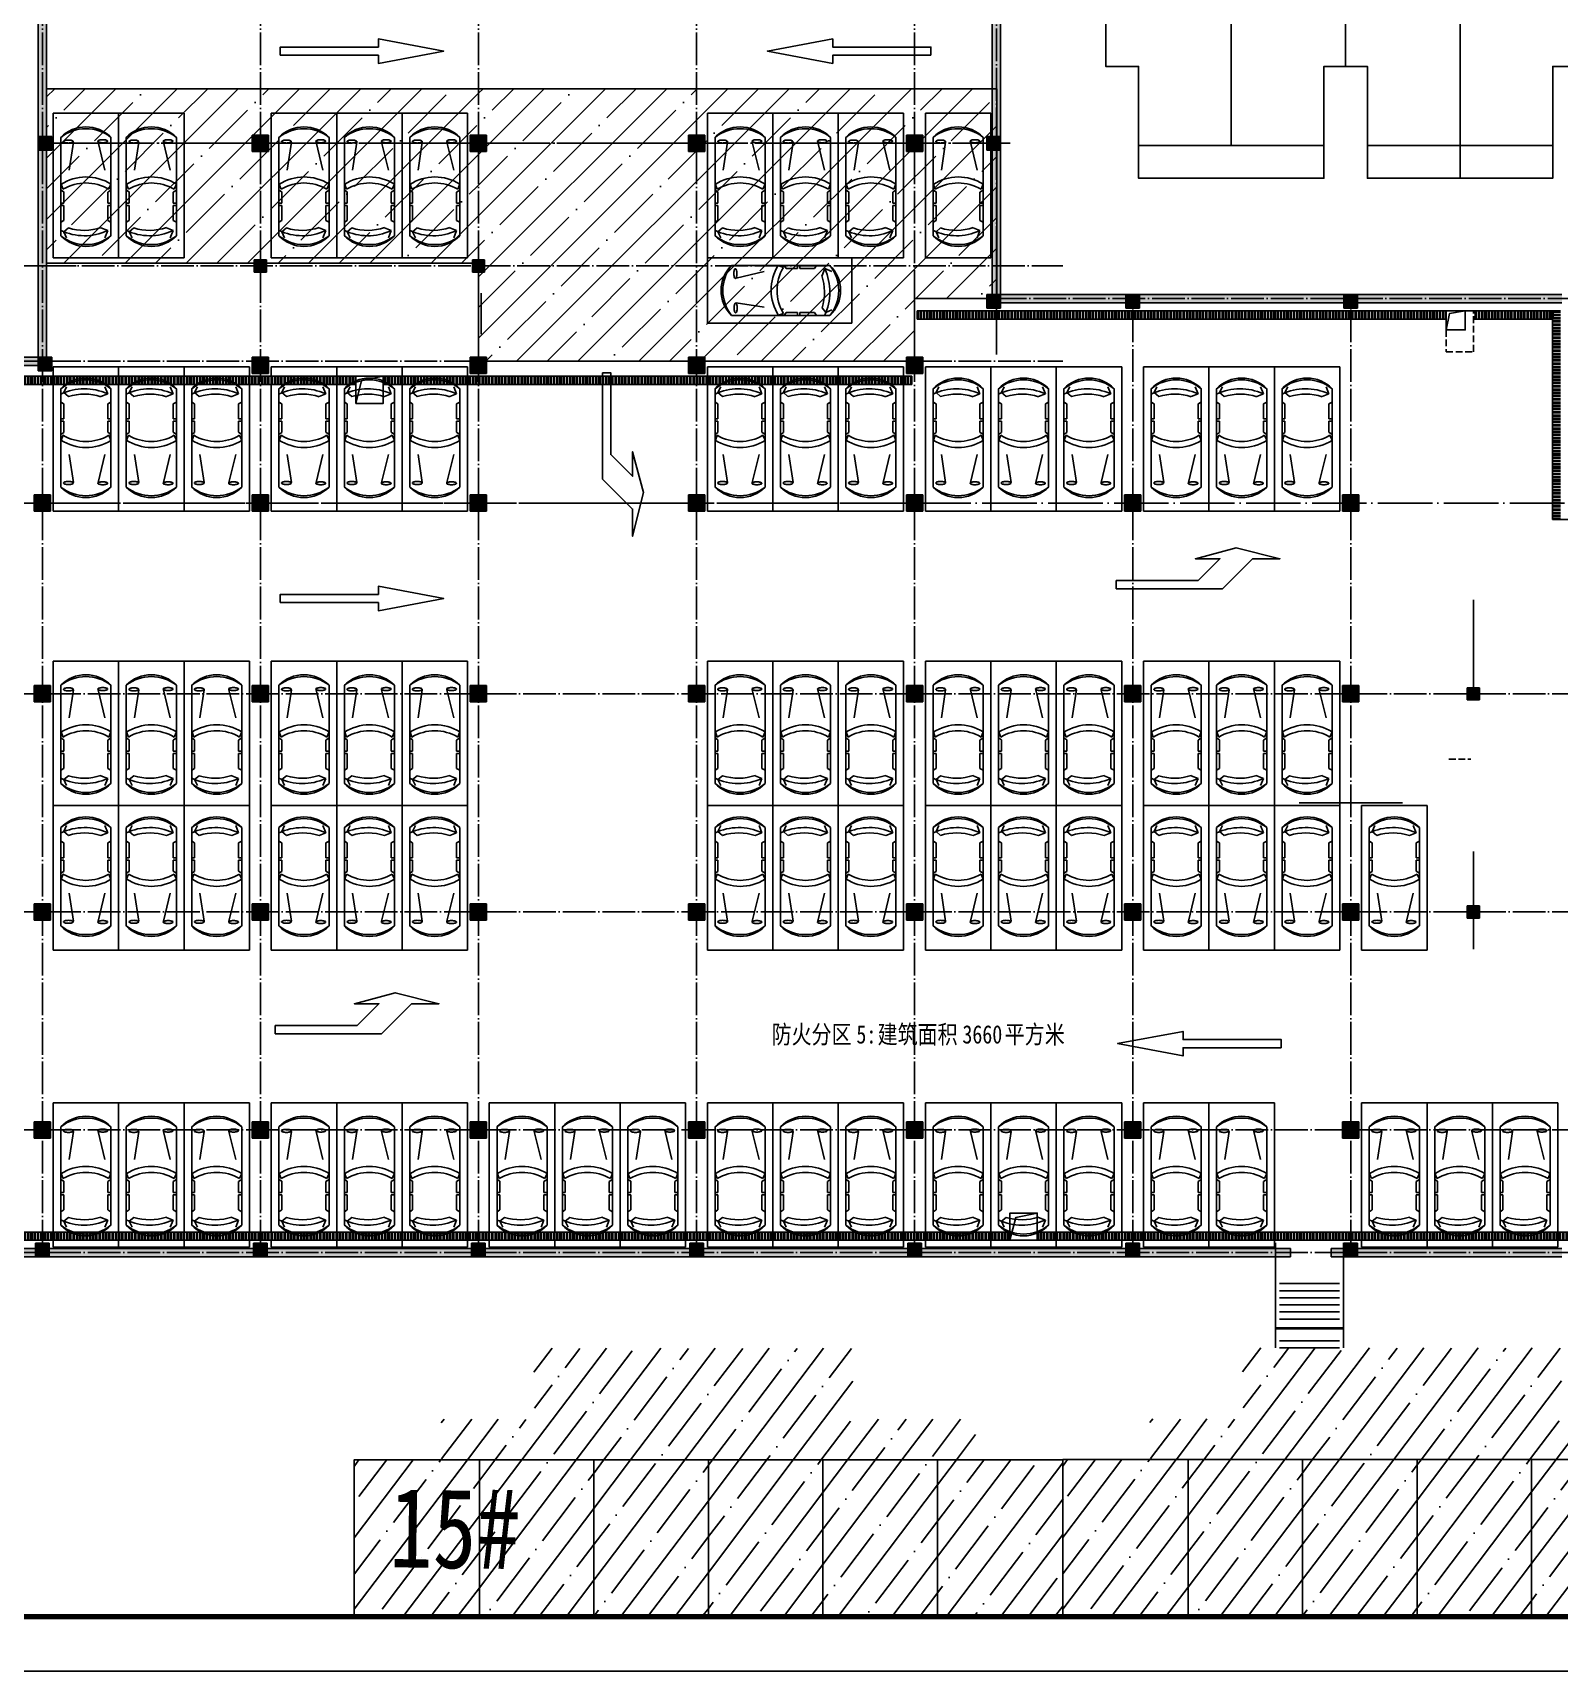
# Model space of a CAD drawing. Extents: x 1922674 to 2277828, y 3052116 to 4032933.
# Drawn here: x 2045798 to 2101798, y 3436610 to 3496722 of the extents above; entities that cross this region are included whole.
import ezdxf

# ---------------------------------------------------------------- set-up
doc = ezdxf.new("R2010")
doc.units = 0
doc.header["$LTSCALE"] = 2
doc.linetypes.add('DASH', pattern=[0.35, 0.25, -0.1])
doc.linetypes.add('DOTE', pattern=[2.42, 2, -0.2, 0.02, -0.2])
doc.layers.get('0').update_dxf_attribs({"linetype": 'CONTINUOUS'})
for name, color, linetype in [('1建筑内墙', 4, 'CONTINUOUS'), ('AXIS', 3, 'CONTINUOUS'), ('DOTE', 1, 'DOTE'), ('HANDRAIL', 3, 'CONTINUOUS'), ('PUB_TEXT', 7, 'CONTINUOUS'), ('PUB_TITLE', 4, 'CONTINUOUS'), ('WINDOW', 4, 'CONTINUOUS'), ('填充', 251, 'CONTINUOUS'), ('墙__实线', 3, 'CONTINUOUS'), ('建筑细部轮廓', 7, 'CONTINUOUS'), ('排水2', 252, 'CONTINUOUS'), ('柱', 2, 'CONTINUOUS'), ('楼层标注', 1, 'CONTINUOUS'), ('道路', 5, 'CONTINUOUS')]:
    doc.layers.add(name, color=color, linetype=linetype)
doc.styles.add('-黑体', font='simhei.ttf', dxfattribs={"width": 0.8})
doc.styles.add('HZ', font='simhei.ttf', dxfattribs={"width": 0.8})
doc.styles.get("Standard").update_dxf_attribs({"font": 'simhei.ttf'})
pattern_1 = [(90, (0, 0), (-119.0625, 7e-15), []), (90, (39.69, 39.69), (-119.0625, 7e-15), [])]
pattern_2 = [(45, (0, 0), (-1122.532, 1122.532), []), (45, (1122.5, 0), (-1122.532, 1122.532), [1984.375, -396.875, 0, -396.875])]
pattern_3 = [(52.808239074, (-34546817.3, -3480915328.8), (-1264.6292502, 959.6192524), []), (52.808239074, (-34545705.1, -3480915176.3), (-1264.6292502, 959.6192524), [1984.375, -396.875, 0, -396.875])]
pattern_4 = [(52.808239074, (-34520817.3, -3480915317.8), (-1264.6292502, 959.6192524), []), (52.808239074, (-34519705.1, -3480915165.3), (-1264.6292502, 959.6192524), [1984.375, -396.875, 0, -396.875])]

# ---------------------------------------------------------------- blocks, each defined once
blk = doc.blocks.new('g1')
at = {"layer": '填充', "color": 4, "ltscale": 500}
for p, q in [((625508, 3584271), (627908, 3584271)), ((625508, 3578971), (625508, 3584271)), ((627908, 3584271), (627908, 3578971)), ((625790, 3583388), (625790, 3579779)), ((627627, 3583388), (627627, 3579779)), ((626249, 3583213), (626092, 3582185)), ((627404, 3582185), (627155, 3583213)), ((625790, 3581452), (625895, 3581387)), ((625868, 3581485), (625803, 3581660)), ((627509, 3581376), (627627, 3581452)), ((627548, 3581485), (627627, 3581671)), ((625895, 3580971), (625790, 3580971)), ((625790, 3580971), (625790, 3580884)), ((625790, 3580884), (625895, 3580884)), ((625895, 3581387), (625895, 3580971)), ((625895, 3580884), (625895, 3580337)), ((627509, 3580971), (627509, 3581376)), ((627627, 3580971), (627509, 3580971)), ((627509, 3580337), (627509, 3580884)), ((627509, 3580884), (627627, 3580884)), ((627627, 3580884), (627627, 3580971)), ((625895, 3580337), (625790, 3580271)), ((627627, 3580271), (627509, 3580337)), ((626065, 3580064), (625895, 3579922)), ((625895, 3579922), (626000, 3579703)), ((627260, 3580064), (627509, 3579965)), ((627509, 3579965), (627404, 3579703)), ((627908, 3578971), (625508, 3578971))]:
    blk.add_line(p, q, dxfattribs=at)
for centre, radius, start, end in [((626708, 3582478), 1293, 44.72195, 135.27805), ((626708, 3582217), 1488, 51.885, 128.115), ((625908, 3583235), 20.5, 126.48864, 180), ((625982, 3583134), 146, 107.03374, 126.48864), ((626032, 3582971), 317, 97.23244, 107.03374), ((626066, 3582708), 582, 90, 97.23244), ((626066, 3582708), 582, 82.76756, 90), ((626099, 3582971), 317, 72.96626, 82.76756), ((626149, 3583134), 146, 53.51136, 72.96626), ((626224, 3583235), 20.5, 0, 53.51136), ((627167, 3583246), 20.5, 126.48864, 180), ((627167, 3583246), 20.5, 180, 233.51136), ((627242, 3583145), 146, 107.03374, 126.48864), ((627292, 3582981), 317, 97.23244, 107.03374), ((627325, 3582719), 582, 90, 97.23244), ((627325, 3582719), 582, 82.76756, 90), ((627359, 3582981), 317, 72.96626, 82.76756), ((627409, 3583145), 146, 53.51136, 72.96626), ((627483, 3583246), 20.5, 360, 53.51136), ((627483, 3583246), 20.5, 306.48864, 0), ((625908, 3583235), 20.5, 180, 233.51136), ((625982, 3583336), 146, 233.51136, 252.96626), ((626032, 3583500), 317, 252.96626, 262.76756), ((626066, 3583762), 582, 262.76756, 270), ((626066, 3583762), 582, 270, 277.23244), ((626099, 3583500), 317, 277.23244, 287.03374), ((626149, 3583336), 146, 287.03374, 306.48864), ((626224, 3583235), 20.5, 306.48864, 0), ((627242, 3583347), 146, 233.51136, 252.96626), ((627292, 3583511), 317, 252.96626, 262.76756), ((627325, 3583773), 582, 262.76756, 270), ((627325, 3583773), 582, 270, 277.23244), ((627359, 3583511), 317, 277.23244, 287.03374), ((627409, 3583347), 146, 287.03374, 306.48864), ((626717, 3580226), 1708, 57.79102, 122.88648), ((626708, 3580065), 1650, 59.3925, 120.6075), ((626654, 3581773), 1995, 244.31325, 294.95712), ((626708, 3580653), 1268, 223.57202, 316.42798), ((626708, 3580900), 1449, 230.65713, 309.34287), ((626646, 3581926), 1951, 252.69377, 288.34853)]:
    blk.add_arc(centre, radius, start, end, dxfattribs=at)
at = {"layer": '填充', "color": 4, "ltscale": 500, "width": 0.8, "flags": 9}
for tag in ['YSIZE', 'XSIZE']:
    blk.add_attdef(tag, (625794, 3581628), '', height=0.5, rotation=270, dxfattribs=at)
blk = doc.blocks.new('A')
at = {"layer": '建筑细部轮廓', "color": 3, "flags": 128}
for points in [[(509647.85, 3447080.176), (509643.293, 3447080.801), (509642.478, 3447074.857), (509643.667, 3447074.694), (509643.273, 3447071.82), (509646.642, 3447071.359)], [(509652.012, 3447079.606), (509647.85, 3447080.176), (509646.642, 3447071.359), (509650.01, 3447070.897), (509650.404, 3447073.77), (509651.196, 3447073.661)], [(509656.173, 3447079.035), (509652.012, 3447079.606), (509651.196, 3447073.661), (509651.989, 3447073.552), (509651.595, 3447070.679), (509654.963, 3447070.217)], [(509660.334, 3447078.464), (509656.173, 3447079.035), (509654.963, 3447070.217), (509658.332, 3447069.756), (509658.726, 3447072.629), (509659.519, 3447072.52)], [(509664.495, 3447077.894), (509660.334, 3447078.464), (509659.519, 3447072.52), (509660.311, 3447072.411), (509659.917, 3447069.538), (509663.287, 3447069.076)], [(509665.882, 3447077.704), (509669.052, 3447077.269), (509668.237, 3447071.325), (509667.048, 3447071.488), (509666.654, 3447068.615), (509663.287, 3447069.076), (509664.495, 3447077.894)], [(509643.273, 3447071.82), (509643.11, 3447070.632), (509649.847, 3447069.708), (509650.01, 3447070.897)], [(509651.595, 3447070.679), (509651.432, 3447069.491), (509658.169, 3447068.567), (509658.332, 3447069.756)], [(509659.917, 3447069.538), (509659.754, 3447068.349), (509666.491, 3447067.426), (509666.654, 3447068.615)]]:
    blk.add_lwpolyline(points, close=True, dxfattribs=at)
for points in [[(509654.964, 3447070.217), (509654.801, 3447069.029)], [(509663.286, 3447069.076), (509663.123, 3447067.888)]]:
    blk.add_lwpolyline(points, dxfattribs=at)
blk = doc.blocks.new('a00')
at = {"layer": 'PUB_TITLE'}
blk.add_lwpolyline([(2049330, 4204231), (2376330, 4204231), (2376330, 4372431), (2049330, 4372431)], close=True, dxfattribs=at)
at = {"layer": 'PUB_TITLE', "const_width": 200}
blk.add_lwpolyline([(2054330, 4206231), (2374330, 4206231), (2374330, 4370431), (2054330, 4370431)], close=True, dxfattribs=at)

msp = doc.modelspace()

# ---------------------------------------------------------------- hatches: boundary and pattern name
at = {"ltscale": 500}
h = msp.add_hatch(dxfattribs=at)
h.set_pattern_fill('ANSI35', color=253, scale=500, angle=7.80824, style=0)
h.set_pattern_definition(pattern_3)
h.paths.add_polyline_path([(2075884, 3448462), (2064184, 3448462), (2064184, 3445862), (2060784, 3445862), (2060784, 3444362), (2062184, 3444362), (2066384, 3444362), (2070584, 3444362), (2074784, 3444362), (2078984, 3444362), (2080384, 3444362), (2080384, 3445862), (2075884, 3445862)])
h = msp.add_hatch(dxfattribs=at)
h.set_pattern_fill('ANSI35', color=253, scale=500, angle=7.80824, style=0)
h.set_pattern_definition(pattern_4)
h.paths.add_polyline_path([(2101884, 3448473), (2090184, 3448473), (2090184, 3445873), (2086784, 3445873), (2086784, 3444373), (2088184, 3444373), (2092384, 3444373), (2096584, 3444373), (2100784, 3444373), (2104984, 3444373), (2106384, 3444373), (2106384, 3445873), (2101884, 3445873)])
h = msp.add_hatch(dxfattribs=at)
h.set_pattern_fill('ANSI35', color=253, scale=500, angle=7.80824, style=0)
h.set_pattern_definition(pattern_3)
h.paths.add_polyline_path([(2062184, 3444362), (2057584, 3444362), (2057584, 3438610), (2062184, 3438610)])
h = msp.add_hatch(dxfattribs=at)
h.set_pattern_fill('ANSI35', color=253, scale=500, angle=7.80824, style=0)
h.set_pattern_definition(pattern_3)
h.paths.add_polyline_path([(2066384, 3444362), (2062184, 3444362), (2062184, 3438610), (2066384, 3438610)])
h = msp.add_hatch(dxfattribs=at)
h.set_pattern_fill('ANSI35', color=253, scale=500, angle=7.80824, style=0)
h.set_pattern_definition(pattern_3)
h.paths.add_polyline_path([(2070584, 3444362), (2066384, 3444362), (2066384, 3438610), (2070584, 3438610)])
h = msp.add_hatch(dxfattribs=at)
h.set_pattern_fill('ANSI35', color=253, scale=500, angle=7.80824, style=0)
h.set_pattern_definition(pattern_3)
h.paths.add_polyline_path([(2074784, 3444362), (2070584, 3444362), (2070584, 3438610), (2074784, 3438610)])
h = msp.add_hatch(dxfattribs=at)
h.set_pattern_fill('ANSI35', color=253, scale=500, angle=7.80824, style=0)
h.set_pattern_definition(pattern_3)
h.paths.add_polyline_path([(2078984, 3444362), (2074784, 3444362), (2074784, 3438610), (2078985, 3438610)])
h = msp.add_hatch(dxfattribs=at)
h.set_pattern_fill('ANSI35', color=253, scale=500, angle=7.80824, style=0)
h.set_pattern_definition(pattern_3)
h.paths.add_polyline_path([(2083584, 3444362), (2080384, 3444362), (2078984, 3444362), (2078985, 3438610), (2083584, 3438610)])
h = msp.add_hatch(dxfattribs=at)
h.set_pattern_fill('ANSI35', color=253, scale=500, angle=7.80824, style=0)
h.set_pattern_definition(pattern_4)
h.paths.add_polyline_path([(2088184, 3444373), (2083584, 3444373), (2083584, 3438610), (2088184, 3438610)])
h = msp.add_hatch(dxfattribs=at)
h.set_pattern_fill('ANSI35', color=253, scale=500, angle=7.80824, style=0)
h.set_pattern_definition(pattern_4)
h.paths.add_polyline_path([(2092384, 3444373), (2088184, 3444373), (2088184, 3438610), (2092384, 3438610)])
h = msp.add_hatch(dxfattribs=at)
h.set_pattern_fill('ANSI35', color=253, scale=500, angle=7.80824, style=0)
h.set_pattern_definition(pattern_4)
h.paths.add_polyline_path([(2096584, 3444373), (2092384, 3444373), (2092384, 3438610), (2096584, 3438610)])
h = msp.add_hatch(dxfattribs=at)
h.set_pattern_fill('ANSI35', color=253, scale=500, angle=7.80824, style=0)
h.set_pattern_definition(pattern_4)
h.paths.add_polyline_path([(2100784, 3444373), (2096584, 3444373), (2096584, 3438610), (2100784, 3438610)])
h = msp.add_hatch(dxfattribs=at)
h.set_pattern_fill('ANSI35', color=253, scale=500, angle=7.80824, style=0)
h.set_pattern_definition(pattern_4)
h.paths.add_polyline_path([(2104984, 3444373), (2100784, 3444373), (2100784, 3438610), (2104985, 3438610)])
at = {"layer": 'HANDRAIL', "ltscale": 500}
h = msp.add_hatch(dxfattribs=at)
h.set_pattern_fill('ANSI35', color=8, scale=500, style=0)
h.set_pattern_definition(pattern_2)
h.paths.add_polyline_path([(2062149, 3494669), (2046299, 3494669), (2046299, 3488269), (2062149, 3488269)])
h = msp.add_hatch(dxfattribs=at)
h.set_pattern_fill('ANSI35', color=8, scale=500, style=0)
h.set_pattern_definition(pattern_2)
h.paths.add_polyline_path([(2081163, 3494669), (2062149, 3494669), (2062149, 3484669), (2078149, 3484669), (2078149, 3486969), (2081163, 3486969)])
at = {"layer": '墙__实线'}
for points in [[(2046299, 3499519), (2045999, 3499519), (2045999, 3492919), (2046299, 3492919)], [(2081299, 3499519), (2080999, 3499519), (2080999, 3492919), (2081299, 3492919)], [(2046299, 3492419), (2045999, 3492419), (2045999, 3484819), (2046299, 3484819)], [(2081299, 3492419), (2080999, 3492419), (2080999, 3487119), (2081298, 3487119)], [(2081299, 3487119), (2081299, 3486819), (2085899, 3486819), (2085899, 3487119)], [(2086399, 3487119), (2086399, 3486819), (2093898, 3486819), (2093898, 3487119)], [(2101899, 3487119), (2094398, 3487119), (2094398, 3486819), (2101899, 3486819)], [(2045999, 3484819), (2038399, 3484819), (2038399, 3484519), (2045999, 3484519)], [(2045899, 3452119), (2038399, 3452119), (2038399, 3451819), (2045899, 3451819)], [(2053899, 3452119), (2046399, 3452119), (2046399, 3451819), (2053899, 3451819)], [(2061899, 3452119), (2054399, 3452119), (2054399, 3451819), (2061899, 3451819)], [(2069899, 3452119), (2062399, 3452119), (2062399, 3451819), (2069899, 3451819)], [(2077899, 3452119), (2070399, 3452119), (2070399, 3451819), (2077899, 3451819)], [(2085899, 3452119), (2078399, 3452119), (2078399, 3451819), (2085899, 3451819)], [(2101899, 3452119), (2094398, 3452119), (2094398, 3451819), (2101899, 3451819)]]:
    msp.add_hatch(color=94, dxfattribs=at).paths.add_polyline_path(points)
h = msp.add_hatch(color=94, dxfattribs=at)
h.paths.add_polyline_path([(2093434, 3452119), (2093434, 3451819), (2093898, 3451819), (2093898, 3452119)])
h.paths.add_polyline_path([(2091934, 3451819), (2091934, 3452119), (2086399, 3452119), (2086399, 3451819)])
at = {"layer": '排水2'}
h = msp.add_hatch(dxfattribs=at)
h.set_pattern_fill('ANSI32', color=256, scale=25, angle=45, style=0)
h.set_pattern_definition(pattern_1)
h.paths.add_polyline_path([(2078249, 3486519), (2078249, 3486219), (2097649, 3486219), (2097649, 3486519)])
h = msp.add_hatch(dxfattribs=at)
h.set_pattern_fill('ANSI32', color=256, scale=25, angle=45, style=0)
h.set_pattern_definition(pattern_1)
h.paths.add_polyline_path([(2101599, 3486219), (2101599, 3486519), (2098649, 3486519), (2098649, 3486219)])
h = msp.add_hatch(dxfattribs=at)
h.set_pattern_fill('ANSI32', color=256, scale=25, angle=315, style=0)
h.set_pattern_definition([(0, (-50, 0), (3e-14, 119.0625), []), (0, (-10.31, -39.69), (3e-14, 119.0625), [])])
h.paths.add_polyline_path([(2101849, 3486519), (2101549, 3486519), (2101549, 3478869), (2101849, 3478869)])
h = msp.add_hatch(dxfattribs=at)
h.set_pattern_fill('ANSI32', color=256, scale=25, angle=45, style=0)
h.set_pattern_definition(pattern_1)
h.paths.add_polyline_path([(2057647, 3484119), (2010647, 3484119), (2010647, 3483819), (2057647, 3483819)])
h = msp.add_hatch(dxfattribs=at)
h.set_pattern_fill('ANSI32', color=256, scale=25, angle=45, style=0)
h.set_pattern_definition(pattern_1)
h.paths.add_polyline_path([(2078049, 3483819), (2078049, 3484119), (2058647, 3484119), (2058647, 3483819)])
h = msp.add_hatch(dxfattribs=at)
h.set_pattern_fill('ANSI32', color=256, scale=25, angle=45, style=0)
h.set_pattern_definition(pattern_1)
h.paths.add_polyline_path([(2081647, 3452719), (2042647, 3452719), (2042647, 3452419), (2081647, 3452419)])
h = msp.add_hatch(dxfattribs=at)
h.set_pattern_fill('ANSI32', color=256, scale=25, angle=45, style=0)
h.set_pattern_definition(pattern_1)
h.paths.add_polyline_path([(2082647, 3452719), (2082647, 3452419), (2121647, 3452419), (2121647, 3452719)])

# ---------------------------------------------------------------- linework, layer by layer
at = {"layer": '1建筑内墙', "linetype": 'DASH', "ltscale": 500}
msp.add_line((2097749, 3470069), (2098549, 3470069), dxfattribs=at)
at = {"layer": '1建筑内墙', "ltscale": 500}
for p, q in [((2091384, 3448473, 0), (2091384, 3452323, 0)), ((2093884, 3448473, 0), (2093884, 3452323, 0))]:
    msp.add_line(p, q, dxfattribs=at)
at = {"layer": 'AXIS'}
for p, q in [((2081149, 3488933), (2081149, 3484915)), ((2047396, 3488169), (2044564, 3488169)), ((2098649, 3472332), (2098649, 3475915)), ((2096050, 3468469), (2092260, 3468469)), ((2098649, 3466688), (2098649, 3463104))]:
    msp.add_line(p, q, dxfattribs=at)
at = {"layer": 'DOTE', "ltscale": 300}
for p, q in [((2046149, 3451969), (2046149, 3535469)), ((2054149, 3451969), (2054149, 3535469)), ((2062149, 3451969), (2062149, 3532669)), ((2070149, 3451969), (2070149, 3532669)), ((2078149, 3451969), (2078149, 3532669)), ((2081149, 3486969), (2081149, 3509669)), ((2046149, 3492669), (2081649, 3492669)), ((2046149, 3488169), (2083582, 3488169)), ((2078149, 3486969), (2143740, 3486969)), ((2086149, 3451969), (2086149, 3486969)), ((2094149, 3451969), (2094149, 3486969)), ((1970862, 3484669), (2083582, 3484669)), ((1970862, 3479469), (2078149, 3479469)), ((1970862, 3472469), (2143740, 3472469)), ((1970862, 3464469), (2143740, 3464469)), ((1970862, 3456469), (2143740, 3456469)), ((1970862, 3451969), (2143740, 3451969))]:
    msp.add_line(p, q, dxfattribs=at)
at = {"layer": 'DOTE', "ltscale": 500}
for p, q in [((2081649, 3492669), (2046149, 3492669)), ((1974149, 3479469), (2143750, 3479469))]:
    msp.add_line(p, q, dxfattribs=at)
at = {"layer": 'HANDRAIL', "color": 8, "ltscale": 500}
for p, q in [((2062149, 3494669), (2046299, 3494669)), ((2046299, 3494669), (2046299, 3488269)), ((2062149, 3494669), (2081163, 3494669)), ((2081163, 3494669), (2062149, 3494669)), ((2081163, 3494669), (2062149, 3494669)), ((2081163, 3486969), (2081163, 3494669)), ((2081163, 3486969), (2081163, 3494669)), ((2081163, 3486969), (2081163, 3494669)), ((2046299, 3488269), (2062149, 3488269)), ((2062149, 3488269), (2062149, 3484669)), ((2062149, 3488269), (2062149, 3484669)), ((2062249, 3485669), (2062249, 3487169)), ((2078149, 3484669), (2078149, 3486969)), ((2078149, 3486969), (2081163, 3486969)), ((2078149, 3484669), (2078149, 3486969)), ((2078149, 3486969), (2081163, 3486969)), ((2078149, 3484669), (2078149, 3486969)), ((2078149, 3486969), (2081163, 3486969)), ((2062149, 3484669), (2078149, 3484669)), ((2062149, 3484669), (2078149, 3484669)), ((2062149, 3484669), (2078149, 3484669))]:
    msp.add_line(p, q, dxfattribs=at)
at = {"layer": 'WINDOW'}
for p, q in [((2091534, 3450831), (2093734, 3450831)), ((2091534, 3450571), (2093734, 3450571)), ((2091534, 3450311), (2093734, 3450311)), ((2091534, 3450051), (2093734, 3450051)), ((2091534, 3449791), (2093734, 3449791)), ((2093884, 3449203, 0), (2091384, 3449203, 0)), ((2091534, 3449531), (2093734, 3449531)), ((2093884, 3449173, 0), (2091384, 3449173, 0)), ((2091534, 3448733), (2093734, 3448733)), ((2091534, 3448473), (2093734, 3448473))]:
    msp.add_line(p, q, dxfattribs=at)
at = {"layer": 'WINDOW', "elevation": 0}
for points in [[(2054876, 3495897), (2058476, 3495897), (2058476, 3495597), (2060876, 3496047), (2058476, 3496497), (2058476, 3496197), (2054876, 3496197)], [(2078749, 3495897), (2075149, 3495897), (2075149, 3495597), (2072749, 3496047), (2075149, 3496497), (2075149, 3496197), (2078749, 3496197)], [(2054876, 3475815), (2058476, 3475815), (2058476, 3475515), (2060876, 3475965), (2058476, 3476415), (2058476, 3476115), (2054876, 3476115)], [(2091598, 3459486), (2087998, 3459486), (2087998, 3459186), (2085598, 3459636), (2087998, 3460086), (2087998, 3459786), (2091598, 3459786)]]:
    msp.add_lwpolyline(points, close=True, dxfattribs=at)
at = {"layer": 'WINDOW'}
for points in [[(2066700, 3484249), (2066700, 3480349), (2067800, 3479249), (2067800, 3478249), (2068200, 3479849), (2067800, 3481349), (2067800, 3480449), (2067000, 3481249), (2067000, 3484249)], [(2085548, 3476323), (2089448, 3476323), (2090548, 3477423), (2091548, 3477423), (2089948, 3477823), (2088448, 3477423), (2089348, 3477423), (2088548, 3476623), (2085548, 3476623)], [(2054696, 3460000), (2058596, 3460000), (2059696, 3461100), (2060696, 3461100), (2059096, 3461500), (2057596, 3461100), (2058496, 3461100), (2057696, 3460300), (2054696, 3460300)]]:
    msp.add_lwpolyline(points, close=True, dxfattribs=at)
at = {"layer": '墙__实线', "color": 94}
for p, q in [((2045999, 3492919), (2045999, 3499519)), ((2046299, 3492919), (2046299, 3499519)), ((2080999, 3492919), (2080999, 3499519)), ((2081299, 3492919), (2081299, 3499519)), ((2045999, 3484819), (2045999, 3492419)), ((2046299, 3484819), (2046299, 3492419)), ((2080999, 3487119), (2080999, 3492419)), ((2081298, 3487119), (2081299, 3492419)), ((2081299, 3487119), (2085899, 3487119)), ((2086399, 3487119), (2093898, 3487119)), ((2094398, 3487119), (2101899, 3487119)), ((2081299, 3486819), (2085899, 3486819)), ((2086399, 3486819), (2093898, 3486819)), ((2094398, 3486819), (2101899, 3486819)), ((2038399, 3484819), (2045999, 3484819)), ((2038399, 3484519), (2045999, 3484519)), ((2038399, 3452119), (2045899, 3452119)), ((2038399, 3451819), (2045899, 3451819)), ((2046399, 3452119), (2053899, 3452119)), ((2046399, 3451819), (2053899, 3451819)), ((2054399, 3452119), (2061899, 3452119)), ((2054399, 3451819), (2061899, 3451819)), ((2062399, 3452119), (2069899, 3452119)), ((2062399, 3451819), (2069899, 3451819)), ((2070399, 3452119), (2077899, 3452119)), ((2070399, 3451819), (2077899, 3451819)), ((2078399, 3452119), (2085899, 3452119)), ((2078399, 3451819), (2085899, 3451819)), ((2086399, 3452119), (2091934, 3452119)), ((2086399, 3451819), (2091934, 3451819)), ((2093434, 3452119), (2093898, 3452119)), ((2093434, 3451819), (2093898, 3451819)), ((2094398, 3452119), (2101899, 3452119)), ((2094398, 3451819), (2101899, 3451819))]:
    msp.add_line(p, q, dxfattribs=at)
at = {"layer": '墙__实线', "ltscale": 500}
for p, q in [((2091934, 3451819), (2091934, 3452119)), ((2093434, 3452119), (2093434, 3451819))]:
    msp.add_line(p, q, dxfattribs=at)
at = {"layer": '建筑细部轮廓', "color": 253, "elevation": 0, "flags": 128}
for points in [[(2062184, 3438610), (2062184, 3444362), (2057584, 3444362), (2057584, 3438610)], [(2066384, 3438610), (2066384, 3444362), (2062184, 3444362), (2062184, 3438610)], [(2070584, 3438610), (2070584, 3444362), (2066384, 3444362), (2066384, 3438610)], [(2074784, 3438610), (2074784, 3444362), (2070584, 3444362), (2070584, 3438610)], [(2078985, 3438610), (2078984, 3444362), (2074784, 3444362), (2074784, 3438610)], [(2078985, 3438610), (2078984, 3444362), (2080384, 3444362), (2083584, 3444362), (2083584, 3438610)], [(2088184, 3438610), (2088184, 3444373), (2083584, 3444373), (2083584, 3438610)], [(2092384, 3438610), (2092384, 3444373), (2088184, 3444373), (2088184, 3438610)], [(2096584, 3438610), (2096584, 3444373), (2092384, 3444373), (2092384, 3438610)], [(2100784, 3438610), (2100784, 3444373), (2096584, 3444373), (2096584, 3438610)], [(2104985, 3438610), (2104984, 3444373), (2100784, 3444373), (2100784, 3438610)]]:
    msp.add_lwpolyline(points, dxfattribs=at)
at = {"layer": '柱'}
for p, q in [((2045999, 3492919), (2045999, 3492419)), ((2046499, 3492919), (2045999, 3492919)), ((2046499, 3492419), (2046499, 3492919)), ((2053849, 3492969), (2053849, 3492369)), ((2054449, 3492969), (2053849, 3492969)), ((2054449, 3492369), (2054449, 3492969)), ((2061849, 3492969), (2061849, 3492369)), ((2062449, 3492969), (2061849, 3492969)), ((2062449, 3492369), (2062449, 3492969)), ((2069849, 3492969), (2069849, 3492369)), ((2070449, 3492969), (2069849, 3492969)), ((2070449, 3492369), (2070449, 3492969)), ((2077849, 3492969), (2077849, 3492369)), ((2078449, 3492969), (2077849, 3492969)), ((2078449, 3492369), (2078449, 3492969)), ((2080799, 3492919), (2080799, 3492419)), ((2081299, 3492919), (2080799, 3492919)), ((2081299, 3492419), (2081299, 3492919)), ((2045999, 3492419), (2046499, 3492419)), ((2053849, 3492369), (2054449, 3492369)), ((2061849, 3492369), (2062449, 3492369)), ((2069849, 3492369), (2070449, 3492369)), ((2077849, 3492369), (2078449, 3492369)), ((2080799, 3492419), (2081299, 3492419)), ((2053924, 3488394), (2053924, 3487944)), ((2054374, 3488394), (2053924, 3488394)), ((2054374, 3487944), (2054374, 3488394)), ((2061924, 3488394), (2061924, 3487944)), ((2062374, 3488394), (2061924, 3488394)), ((2062374, 3487944), (2062374, 3488394)), ((2053924, 3487944), (2054374, 3487944)), ((2061924, 3487944), (2062374, 3487944)), ((2080799, 3487119), (2080799, 3486619)), ((2081299, 3487119), (2080799, 3487119)), ((2081299, 3486619), (2081299, 3487119)), ((2085899, 3487119), (2085899, 3486619)), ((2086399, 3487119), (2085899, 3487119)), ((2086399, 3486619), (2086399, 3487119)), ((2093898, 3487119), (2093898, 3486619)), ((2094398, 3487119), (2093898, 3487119)), ((2094398, 3486619), (2094398, 3487119)), ((2080799, 3486619), (2081299, 3486619)), ((2085899, 3486619), (2086399, 3486619)), ((2093898, 3486619), (2094398, 3486619)), ((2045999, 3484819), (2045999, 3484319)), ((2046499, 3484819), (2045999, 3484819)), ((2046499, 3484319), (2046499, 3484819)), ((2053849, 3484819), (2053849, 3484219)), ((2054449, 3484819), (2053849, 3484819)), ((2054449, 3484219), (2054449, 3484819)), ((2061849, 3484819), (2061849, 3484219)), ((2062449, 3484819), (2061849, 3484819)), ((2062449, 3484219), (2062449, 3484819)), ((2069849, 3484819), (2069849, 3484219)), ((2070449, 3484819), (2069849, 3484819)), ((2070449, 3484219), (2070449, 3484819)), ((2077849, 3484819), (2077849, 3484219)), ((2078449, 3484819), (2077849, 3484819)), ((2078449, 3484219), (2078449, 3484819)), ((2045999, 3484319), (2046499, 3484319)), ((2053849, 3484219), (2054449, 3484219)), ((2061849, 3484219), (2062449, 3484219)), ((2069849, 3484219), (2070449, 3484219)), ((2077849, 3484219), (2078449, 3484219)), ((2045849, 3479769), (2045849, 3479169)), ((2046449, 3479769), (2045849, 3479769)), ((2046449, 3479169), (2046449, 3479769)), ((2053849, 3479769), (2053849, 3479169)), ((2054449, 3479769), (2053849, 3479769)), ((2054449, 3479169), (2054449, 3479769)), ((2061849, 3479769), (2061849, 3479169)), ((2062449, 3479769), (2061849, 3479769)), ((2062449, 3479169), (2062449, 3479769)), ((2069849, 3479769), (2069849, 3479169)), ((2070449, 3479769), (2069849, 3479769)), ((2070449, 3479169), (2070449, 3479769)), ((2077849, 3479769), (2077849, 3479169)), ((2078449, 3479769), (2077849, 3479769)), ((2078449, 3479169), (2078449, 3479769)), ((2085849, 3479769), (2085849, 3479169)), ((2086449, 3479769), (2085849, 3479769)), ((2086449, 3479169), (2086449, 3479769)), ((2093848, 3479769), (2093848, 3479169)), ((2094448, 3479769), (2093848, 3479769)), ((2094448, 3479169), (2094448, 3479769)), ((2045849, 3479169), (2046449, 3479169)), ((2053849, 3479169), (2054449, 3479169)), ((2061849, 3479169), (2062449, 3479169)), ((2069849, 3479169), (2070449, 3479169)), ((2077849, 3479169), (2078449, 3479169)), ((2085849, 3479169), (2086449, 3479169)), ((2093848, 3479169), (2094448, 3479169)), ((2045849, 3472769), (2045849, 3472169)), ((2046449, 3472769), (2045849, 3472769)), ((2046449, 3472169), (2046449, 3472769)), ((2053849, 3472769), (2053849, 3472169)), ((2054449, 3472769), (2053849, 3472769)), ((2054449, 3472169), (2054449, 3472769)), ((2061849, 3472769), (2061849, 3472169)), ((2062449, 3472769), (2061849, 3472769)), ((2062449, 3472169), (2062449, 3472769)), ((2069849, 3472769), (2069849, 3472169)), ((2070449, 3472769), (2069849, 3472769)), ((2070449, 3472169), (2070449, 3472769)), ((2077849, 3472769), (2077849, 3472169)), ((2078449, 3472769), (2077849, 3472769)), ((2078449, 3472169), (2078449, 3472769)), ((2085849, 3472769), (2085849, 3472169)), ((2086449, 3472769), (2085849, 3472769)), ((2086449, 3472169), (2086449, 3472769)), ((2093848, 3472769), (2093848, 3472169)), ((2094448, 3472769), (2093848, 3472769)), ((2094448, 3472169), (2094448, 3472769)), ((2098423, 3472694), (2098423, 3472244)), ((2098873, 3472694), (2098423, 3472694)), ((2098873, 3472244), (2098873, 3472694)), ((2045849, 3472169), (2046449, 3472169)), ((2053849, 3472169), (2054449, 3472169)), ((2061849, 3472169), (2062449, 3472169)), ((2069849, 3472169), (2070449, 3472169)), ((2077849, 3472169), (2078449, 3472169)), ((2085849, 3472169), (2086449, 3472169)), ((2093848, 3472169), (2094448, 3472169)), ((2098423, 3472244), (2098873, 3472244)), ((2045849, 3464769), (2045849, 3464169)), ((2046449, 3464769), (2045849, 3464769)), ((2046449, 3464169), (2046449, 3464769)), ((2053849, 3464769), (2053849, 3464169)), ((2054449, 3464769), (2053849, 3464769)), ((2054449, 3464169), (2054449, 3464769)), ((2061849, 3464769), (2061849, 3464169)), ((2062449, 3464769), (2061849, 3464769)), ((2062449, 3464169), (2062449, 3464769)), ((2069849, 3464769), (2069849, 3464169)), ((2070449, 3464769), (2069849, 3464769)), ((2070449, 3464169), (2070449, 3464769)), ((2077849, 3464769), (2077849, 3464169)), ((2078449, 3464769), (2077849, 3464769)), ((2078449, 3464169), (2078449, 3464769)), ((2085849, 3464769), (2085849, 3464169)), ((2086449, 3464769), (2085849, 3464769)), ((2086449, 3464169), (2086449, 3464769)), ((2093848, 3464769), (2093848, 3464169)), ((2094448, 3464769), (2093848, 3464769)), ((2094448, 3464169), (2094448, 3464769)), ((2098423, 3464694), (2098423, 3464244)), ((2098873, 3464694), (2098423, 3464694)), ((2098423, 3464244), (2098873, 3464244)), ((2098873, 3464244), (2098873, 3464694)), ((2045849, 3464169), (2046449, 3464169)), ((2053849, 3464169), (2054449, 3464169)), ((2061849, 3464169), (2062449, 3464169)), ((2069849, 3464169), (2070449, 3464169)), ((2077849, 3464169), (2078449, 3464169)), ((2085849, 3464169), (2086449, 3464169)), ((2093848, 3464169), (2094448, 3464169)), ((2045849, 3456769), (2045849, 3456169)), ((2046449, 3456769), (2045849, 3456769)), ((2046449, 3456169), (2046449, 3456769)), ((2053849, 3456769), (2053849, 3456169)), ((2054449, 3456769), (2053849, 3456769)), ((2054449, 3456169), (2054449, 3456769)), ((2061849, 3456769), (2061849, 3456169)), ((2062449, 3456769), (2061849, 3456769)), ((2062449, 3456169), (2062449, 3456769)), ((2069849, 3456769), (2069849, 3456169)), ((2070449, 3456769), (2069849, 3456769)), ((2070449, 3456169), (2070449, 3456769)), ((2077849, 3456769), (2077849, 3456169)), ((2078449, 3456769), (2077849, 3456769)), ((2078449, 3456169), (2078449, 3456769)), ((2085849, 3456769), (2085849, 3456169)), ((2086449, 3456769), (2085849, 3456769)), ((2086449, 3456169), (2086449, 3456769)), ((2093848, 3456769), (2093848, 3456169)), ((2094448, 3456769), (2093848, 3456769)), ((2094448, 3456169), (2094448, 3456769)), ((2045849, 3456169), (2046449, 3456169)), ((2053849, 3456169), (2054449, 3456169)), ((2061849, 3456169), (2062449, 3456169)), ((2069849, 3456169), (2070449, 3456169)), ((2077849, 3456169), (2078449, 3456169)), ((2085849, 3456169), (2086449, 3456169)), ((2093848, 3456169), (2094448, 3456169)), ((2045899, 3452319), (2045899, 3451819)), ((2046399, 3452319), (2045899, 3452319)), ((2046399, 3451819), (2046399, 3452319)), ((2053899, 3452319), (2053899, 3451819)), ((2054399, 3452319), (2053899, 3452319)), ((2054399, 3451819), (2054399, 3452319)), ((2061899, 3452319), (2061899, 3451819)), ((2062399, 3452319), (2061899, 3452319)), ((2062399, 3451819), (2062399, 3452319)), ((2069899, 3452319), (2069899, 3451819)), ((2070399, 3452319), (2069899, 3452319)), ((2070399, 3451819), (2070399, 3452319)), ((2077899, 3452319), (2077899, 3451819)), ((2078399, 3452319), (2077899, 3452319)), ((2078399, 3451819), (2078399, 3452319)), ((2085899, 3452319), (2085899, 3451819)), ((2086399, 3452319), (2085899, 3452319)), ((2086399, 3451819), (2086399, 3452319)), ((2093898, 3452319), (2093898, 3451819)), ((2094398, 3452319), (2093898, 3452319)), ((2094398, 3451819), (2094398, 3452319)), ((2045899, 3451819), (2046399, 3451819)), ((2053899, 3451819), (2054399, 3451819)), ((2061899, 3451819), (2062399, 3451819)), ((2069899, 3451819), (2070399, 3451819)), ((2077899, 3451819), (2078399, 3451819)), ((2085899, 3451819), (2086399, 3451819)), ((2093898, 3451819), (2094398, 3451819))]:
    msp.add_line(p, q, dxfattribs=at)
for points in [[(2045999, 3492919), (2046499, 3492919), (2045999, 3492419), (2046499, 3492419)], [(2053849, 3492969), (2054449, 3492969), (2053849, 3492369), (2054449, 3492369)], [(2061849, 3492969), (2062449, 3492969), (2061849, 3492369), (2062449, 3492369)], [(2069849, 3492969), (2070449, 3492969), (2069849, 3492369), (2070449, 3492369)], [(2077849, 3492969), (2078449, 3492969), (2077849, 3492369), (2078449, 3492369)], [(2080799, 3492919), (2081299, 3492919), (2080799, 3492419), (2081299, 3492419)], [(2053924, 3488394), (2054374, 3488394), (2053924, 3487944), (2054374, 3487944)], [(2061924, 3488394), (2062374, 3488394), (2061924, 3487944), (2062374, 3487944)], [(2080799, 3487119), (2081299, 3487119), (2080799, 3486619), (2081299, 3486619)], [(2085899, 3487119), (2086399, 3487119), (2085899, 3486619), (2086399, 3486619)], [(2093898, 3487119), (2094398, 3487119), (2093898, 3486619), (2094398, 3486619)], [(2045999, 3484819), (2046499, 3484819), (2045999, 3484319), (2046499, 3484319)], [(2053849, 3484819), (2054449, 3484819), (2053849, 3484219), (2054449, 3484219)], [(2061849, 3484819), (2062449, 3484819), (2061849, 3484219), (2062449, 3484219)], [(2069849, 3484819), (2070449, 3484819), (2069849, 3484219), (2070449, 3484219)], [(2077849, 3484819), (2078449, 3484819), (2077849, 3484219), (2078449, 3484219)], [(2045849, 3479769), (2046449, 3479769), (2045849, 3479169), (2046449, 3479169)], [(2053849, 3479769), (2054449, 3479769), (2053849, 3479169), (2054449, 3479169)], [(2061849, 3479769), (2062449, 3479769), (2061849, 3479169), (2062449, 3479169)], [(2069849, 3479769), (2070449, 3479769), (2069849, 3479169), (2070449, 3479169)], [(2077849, 3479769), (2078449, 3479769), (2077849, 3479169), (2078449, 3479169)], [(2085849, 3479769), (2086449, 3479769), (2085849, 3479169), (2086449, 3479169)], [(2093848, 3479769), (2094448, 3479769), (2093848, 3479169), (2094448, 3479169)], [(2045849, 3472769), (2046449, 3472769), (2045849, 3472169), (2046449, 3472169)], [(2053849, 3472769), (2054449, 3472769), (2053849, 3472169), (2054449, 3472169)], [(2061849, 3472769), (2062449, 3472769), (2061849, 3472169), (2062449, 3472169)], [(2069849, 3472769), (2070449, 3472769), (2069849, 3472169), (2070449, 3472169)], [(2077849, 3472769), (2078449, 3472769), (2077849, 3472169), (2078449, 3472169)], [(2085849, 3472769), (2086449, 3472769), (2085849, 3472169), (2086449, 3472169)], [(2093848, 3472769), (2094448, 3472769), (2093848, 3472169), (2094448, 3472169)], [(2098423, 3472694), (2098873, 3472694), (2098423, 3472244), (2098873, 3472244)], [(2045849, 3464769), (2046449, 3464769), (2045849, 3464169), (2046449, 3464169)], [(2053849, 3464769), (2054449, 3464769), (2053849, 3464169), (2054449, 3464169)], [(2061849, 3464769), (2062449, 3464769), (2061849, 3464169), (2062449, 3464169)], [(2069849, 3464769), (2070449, 3464769), (2069849, 3464169), (2070449, 3464169)], [(2077849, 3464769), (2078449, 3464769), (2077849, 3464169), (2078449, 3464169)], [(2085849, 3464769), (2086449, 3464769), (2085849, 3464169), (2086449, 3464169)], [(2093848, 3464769), (2094448, 3464769), (2093848, 3464169), (2094448, 3464169)], [(2098423, 3464694), (2098873, 3464694), (2098423, 3464244), (2098873, 3464244)], [(2045849, 3456769), (2046449, 3456769), (2045849, 3456169), (2046449, 3456169)], [(2053849, 3456769), (2054449, 3456769), (2053849, 3456169), (2054449, 3456169)], [(2061849, 3456769), (2062449, 3456769), (2061849, 3456169), (2062449, 3456169)], [(2069849, 3456769), (2070449, 3456769), (2069849, 3456169), (2070449, 3456169)], [(2077849, 3456769), (2078449, 3456769), (2077849, 3456169), (2078449, 3456169)], [(2085849, 3456769), (2086449, 3456769), (2085849, 3456169), (2086449, 3456169)], [(2093848, 3456769), (2094448, 3456769), (2093848, 3456169), (2094448, 3456169)], [(2045899, 3452319), (2046399, 3452319), (2045899, 3451819), (2046399, 3451819)], [(2053899, 3452319), (2054399, 3452319), (2053899, 3451819), (2054399, 3451819)], [(2061899, 3452319), (2062399, 3452319), (2061899, 3451819), (2062399, 3451819)], [(2069899, 3452319), (2070399, 3452319), (2069899, 3451819), (2070399, 3451819)], [(2077899, 3452319), (2078399, 3452319), (2077899, 3451819), (2078399, 3451819)], [(2085899, 3452319), (2086399, 3452319), (2085899, 3451819), (2086399, 3451819)], [(2093898, 3452319), (2094398, 3452319), (2093898, 3451819), (2094398, 3451819)]]:
    msp.add_solid(points, dxfattribs=at)
at = {"layer": '道路', "color": 6, "ltscale": 500}
for p, q in [((2078249, 3486519), (2101849, 3486519)), ((2078249, 3486519), (2078249, 3486219)), ((2101549, 3478869), (2101549, 3486519)), ((2078249, 3486219), (2097649, 3486219)), ((2098649, 3486219), (2101549, 3486219)), ((1978184, 3484119), (2078049, 3484119)), ((2078049, 3484119), (2078049, 3483819)), ((2010647, 3483819), (2057647, 3483819)), ((2058647, 3483819), (2078049, 3483819))]:
    msp.add_line(p, q, dxfattribs=at)
at = {"layer": '道路', "color": 6, "linetype": 'DASH', "ltscale": 500}
msp.add_lwpolyline([(2097649, 3485019), (2098649, 3485019), (2098649, 3486519), (2097649, 3486519)], close=True, dxfattribs=at)
at = {"layer": '道路', "color": 6, "ltscale": 500}
for points in [[(2097649, 3485819), (2098349, 3485819), (2098349, 3486519), (2097649, 3486519)], [(2057647, 3483119), (2058647, 3483119), (2058647, 3484119), (2057647, 3484119)], [(2081647, 3452419), (2082647, 3452419), (2082647, 3453419), (2081647, 3453419)]]:
    msp.add_lwpolyline(points, close=True, dxfattribs=at)
at = {"layer": '道路', "color": 6, "ltscale": 500, "flags": 128}
for points in [[(2097649, 3485819), (2097769, 3486422), (2098349, 3486519)], [(2057647, 3483119), (2057863, 3483958), (2058647, 3484119)], [(2101549, 3478869), (2138999, 3478869)], [(2081647, 3452419), (2081863, 3453258), (2082647, 3453419)], [(1971418, 3452419), (2139999, 3452419)], [(2042647, 3452719), (2081647, 3452719)], [(2082647, 3452719), (2121647, 3452719)]]:
    msp.add_lwpolyline(points, dxfattribs=at)

# ---------------------------------------------------------------- block references
at = {"layer": '填充'}
for p in [(1421039, -90503), (1423439, -90503), (1429039, -90503), (1431439, -90503), (1433839, -90503), (1445039, -90503), (1447439, -90503), (1449839, -90503), (1453039, -90503), (1421039, -110602), (1423439, -110602), (1425839, -110602), (1429039, -110602), (1431439, -110602), (1433839, -110602), (1445039, -110602), (1447439, -110602), (1449839, -110602), (1453039, -110602), (1455439, -110602), (1457839, -110602), (1461039, -110602), (1463439, -110602), (1465839, -110602), (1421039, -126802), (1423439, -126802), (1425839, -126802), (1429039, -126802), (1431439, -126802), (1433839, -126802), (1437039, -126802), (1439439, -126802), (1441839, -126802), (1445039, -126802), (1447439, -126802), (1449839, -126802), (1453039, -126802), (1455439, -126802), (1457839, -126802), (1461039, -126802), (1463439, -126802), (1469039, -126802), (1471439, -126802), (1473839, -126802)]:
    msp.add_blockref('g1', p, dxfattribs=at)
at = {"layer": '填充', "rotation": 90}
msp.add_blockref('g1', (5654819, 2860560), dxfattribs=at)
at = {"layer": '填充', "xscale": -1, "rotation": 180}
for p in [(1421039, 7063440), (1423439, 7063440), (1425839, 7063440), (1429039, 7063440), (1431439, 7063440), (1433839, 7063440), (1445039, 7063440), (1447439, 7063440), (1449839, 7063440), (1453039, 7063440), (1455439, 7063440), (1457839, 7063440), (1461039, 7063440), (1463439, 7063440), (1465839, 7063440), (1421039, 7047340), (1423439, 7047340), (1425839, 7047340), (1429039, 7047340), (1431439, 7047340), (1433839, 7047340), (1445039, 7047340), (1447439, 7047340), (1449839, 7047340), (1453039, 7047340), (1455439, 7047340), (1457839, 7047340), (1461039, 7047340), (1463439, 7047340), (1465839, 7047340), (1469039, 7047340)]:
    msp.add_blockref('g1', p, dxfattribs=at)
at = {"layer": '墙__实线'}
msp.add_blockref('a00', (-98503, -767620), dxfattribs=at)
at = {"layer": '建筑细部轮廓', "xscale": 999.9999999999831, "yscale": 1000, "zscale": 1000, "rotation": 7.808239074338}
msp.add_blockref('A', (-34519238, -3480858205, 0), dxfattribs=at)

# ---------------------------------------------------------------- texts
at = {"layer": 'PUB_TEXT', "style": '-黑体', "width": 0.8}
for s, p in [('防火分区', (2072902, 3459640)), ('5:', (2076013, 3459640)), ('建筑面积', (2076791, 3459640)), ('3660', (2079902, 3459640)), ('平方米', (2081457, 3459640))]:
    msp.add_text(s, height=672.2, dxfattribs=at).set_placement(p)
at = {"layer": '楼层标注', "color": 252, "style": 'HZ', "width": 0.8}
msp.add_text('15#', height=2931, rotation=359.17272, dxfattribs=at).set_placement((2058865, 3440426, 2107))

doc.saveas('drawing.dxf')
